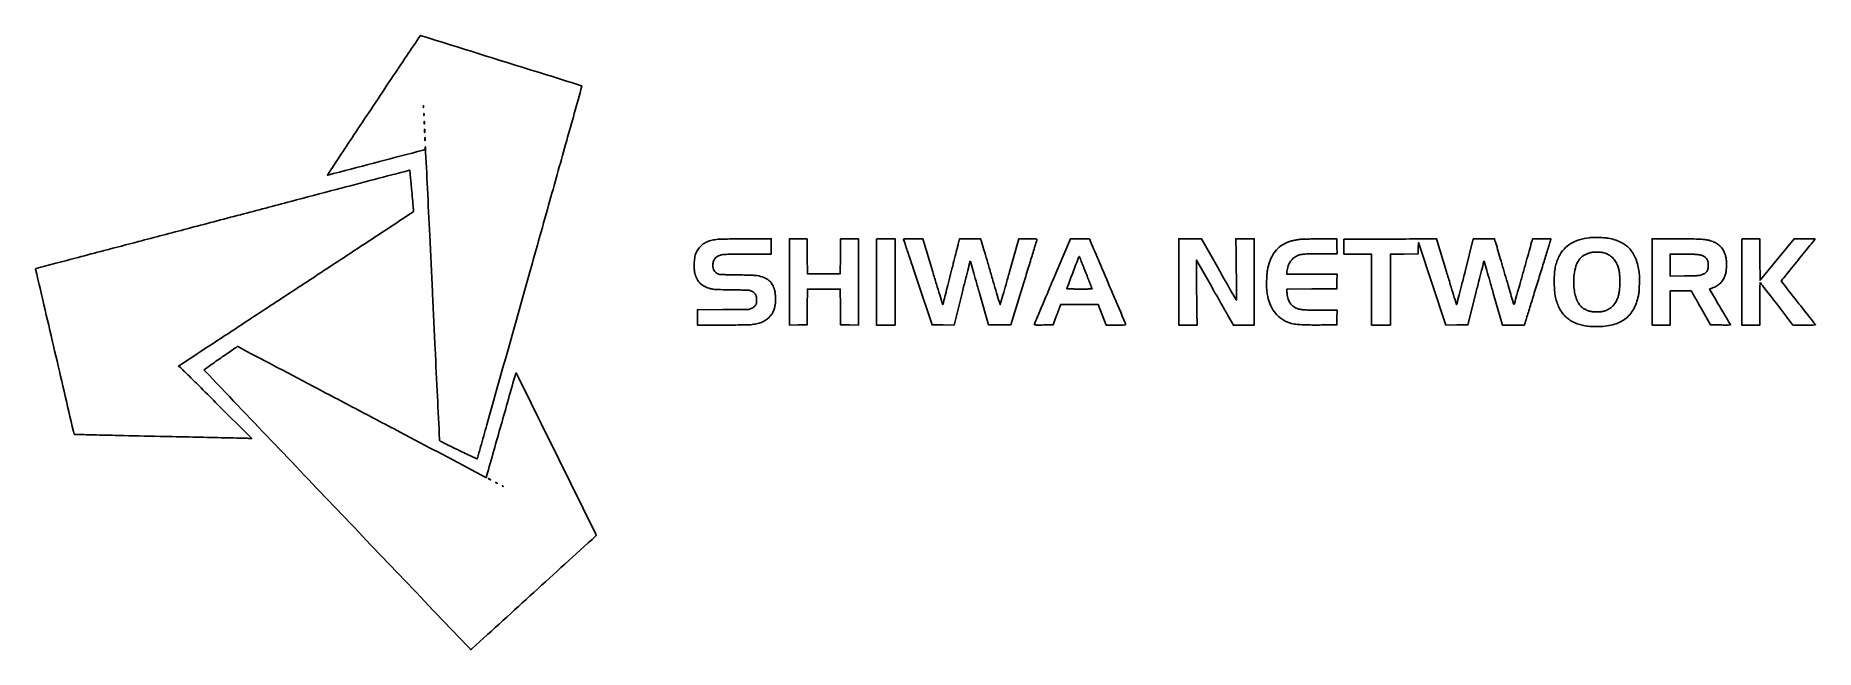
# Model space of a CAD drawing. Extents: x 0 to 4644, y 463 to 2064.
import ezdxf

# ---------------------------------------------------------------- set-up
doc = ezdxf.new("R2010")
doc.units = 0

msp = doc.modelspace()

# ---------------------------------------------------------------- linework, layer by layer
for points in [[(882.249707, 1881.970873, 0.000306), (835.8169, 1812.192493, 0.000513), (796.869049, 1753.453944, 0.000013), (761.700543, 1700.29392, 0.59781), (761.85852, 1700, 0.064236), (763.075006, 1700.156932, 0.000003), (883.125876, 1731.65615, 0.000041), (996.894896, 1761.517837, 0.004742), (1011.704646, 1765.556872), (1016.909293, 1767.0295), (1017.204646, 1773.76475, -0.95449), (1017.456891, 1773.765441, -0.000029), (1022.795748, 1665.42777, -0.000256), (1028.774886, 1542.671687, -0.00015), (1035.823433, 1395.5, 0.000073), (1042.877806, 1247.730996, 0.00012), (1048.881199, 1122.988825, 0.000004), (1054.340315, 1010.141189, 0.035629), (1054.544627, 1008.440681, 0.224071), (1055.711379, 1006.846027, 0.004545), (1064.732139, 1002.043931, 0.006412), (1078.42025, 995.137834, 0.001281), (1103.03447, 983.190681, 0.000662), (1121.535434, 974.299434, 0.00108), (1137.254871, 966.812262, 0.000108), (1151.328829, 960.149838, 0.11093), (1151.995889, 960, 0.335237), (1152.975899, 960.740266, 0.000285), (1161.601732, 991.152396, 0.000425), (1177.835542, 1048.699367, 0.000004), (1290.05234, 1447.806714, 0.000115), (1342.22972, 1633.549169, 0.000191), (1386.074154, 1789.99486, 0.000002), (1425.848179, 1932.127216, 0.270914), (1425.721085, 1932.612249, 0.121345), (1424.521806, 1933.337485, 0.000003), (1215.430256, 1998.561239, 0.000004), (1006.636571, 2063.689259, 0.082334), (1004.609695, 2063.970873, 0.24275), (1003.901536, 2063.581675, 0.000021), (968.208699, 2010.496357, 0.000646), (928.821686, 1951.747872, 0.000389)], [(1012.705733, 1876.75, -0.142433), (1012.546986, 1876.439977, -0.611425), (1012.399666, 1876.482813, -0.039503), (1012.298431, 1877.38851, -0.008087), (1012.272364, 1879, -0.008087), (1012.298431, 1880.61149, -0.039503), (1012.399666, 1881.517187, -0.611425), (1012.546986, 1881.560023, -0.142433), (1012.705733, 1881.25, -0.029693), (1012.840649, 1880.225293, -0.017887), (1012.884498, 1879, -0.017887), (1012.840649, 1877.774707, -0.029693)], [(1013.716254, 1855.25, -0.124239), (1013.564074, 1854.887591, -0.664672), (1013.422038, 1854.923437, -0.03126), (1013.324637, 1856.02938, -0.006336), (1013.299664, 1858, -0.006336), (1013.324637, 1859.97062, -0.03126), (1013.422038, 1861.076563, -0.664672), (1013.564074, 1861.112409, -0.124239), (1013.716254, 1860.75, -0.023547), (1013.846019, 1859.497782, -0.014044), (1013.888098, 1858, -0.014044), (1013.846019, 1856.502218, -0.023547)], [(1014.723396, 1833.75, -0.108536), (1014.576315, 1833.333801, -0.707215), (1014.43855, 1833.364063, -0.025693), (1014.344207, 1834.670434, -0.005179), (1014.320074, 1837, -0.005179), (1014.344207, 1839.329566, -0.025693), (1014.43855, 1840.635937, -0.707215), (1014.576315, 1840.666199, -0.108536), (1014.723396, 1840.25, -0.019375), (1014.849065, 1838.770235, -0.011494), (1014.889766, 1837, -0.011494), (1014.849065, 1835.229765, -0.019375)], [(1015.729798, 1812.272304, -0.062969), (1015.583963, 1811.648711, -0.78507), (1015.449454, 1811.664364, -0.026082), (1015.354021, 1812.993969, -0.004587), (1015.32814, 1815.5, -0.004873), (1015.349747, 1818.014488, -0.021409), (1015.440431, 1819.495614, -0.613017), (1015.577707, 1819.54838, -0.180442), (1015.721732, 1819.272304, -0.02012), (1015.847937, 1817.765662, -0.010546), (1015.889785, 1815.88463, -0.010474), (1015.851521, 1813.951761, -0.015806)], [(1016.728468, 1790.25, -0.095407), (1016.58558, 1789.778855, -0.741699), (1016.451433, 1789.804688, -0.021699), (1016.359651, 1791.311593, -0.00436), (1016.336206, 1794, -0.00436), (1016.359651, 1796.688407, -0.021699), (1016.451433, 1798.195312, -0.741699), (1016.58558, 1798.221145, -0.095407), (1016.728468, 1797.75, -0.016375), (1016.850713, 1796.042668, -0.009683), (1016.890277, 1794, -0.009683), (1016.850713, 1791.957332, -0.016375)], [(666.5, 1631.453701, -0.000036), (535.148782, 1596.878506, -0.00003), (395.98125, 1560.265686, -0.000031), (268.911042, 1526.852104, -0.000085), (179.5, 1503.363269, 0.00019), (111.199094, 1485.404862, 0.000315), (53.585041, 1470.194128, 0.00001), (1.446592, 1456.39281, 0.107812), (0.810777, 1456.066965, 0.285193), (0.521416, 1455.213221, 0.000003), (50.234076, 1241.800001, 0.000017), (99.311809, 1031.150193, 0.034382), (101.313589, 1024.625183, 0.303211), (102.241301, 1023.96904, 0.00009), (151.235128, 1022.665064, 0.00104), (216.655881, 1021.071835, 0.000253), (324.63041, 1018.721712, -0.000151), (410.673992, 1016.866515, -0.000238), (484.528933, 1015.21666, -0.000054), (549.35782, 1013.730623, -0.010126), (556, 1013.442992), (564.5, 1012.90228), (470, 1107.458888, 0.000659), (427.1087, 1150.262906, 0.002061), (398.104402, 1178.894936, 0.000288), (375.32521, 1201.171395, 0.291635), (374, 1201.448503, -0.0161), (373.363272, 1201.230978, -0.244214), (373.140886, 1201.271917, -0.426363), (373.123651, 1201.437616, -0.026386), (373.5, 1201.837439, -0.045378), (374.384623, 1202.541426, -0.000003), (463.8, 1261.312806, -0.000107), (562.479805, 1326.142687, -0.000064), (679.5, 1402.964404, 0.000083), (796.535327, 1479.802455, 0.000138), (895.265769, 1544.685316, 0.000004), (984.637441, 1603.454274, 0.04765), (985.723896, 1604.32733, 0.217259), (986.32505, 1605.873677, 0.003105), (985.682204, 1616.015611, 0.005165), (984.479218, 1631.051039, 0.001017), (981.986439, 1658.00961, -0.000187), (980.083519, 1678.22275, -0.0003), (978.478799, 1695.448136, -0.000043), (977.063393, 1710.75529, -0.020524), (977.012543, 1711.75, 0.058796), (976.952131, 1712.221287, 0.084606), (976.783372, 1712.60561, 0.109478), (976.536647, 1712.84492, 0.170345), (976.25, 1712.907396, 0.033586), (975.64118, 1712.790311, 0.000001), (884.951563, 1688.942174, 0.000049), (785.037545, 1662.657632, 0.00003)], [(1784.5, 1532.956941, 0.027351), (1768.760677, 1531.016488, 0.044491), (1755.778554, 1527.475505, 0.050952), (1744.95889, 1522.155006, 0.05515), (1735.749689, 1514.873589, 0.055661), (1727.856536, 1505.120354, 0.06085), (1722.586747, 1494.144452, 0.052939), (1719.635874, 1480.966489, 0.029373), (1718.716393, 1464.5, 0.006793), (1718.837995, 1457.145708, 0.016895), (1719.181621, 1451.775985, 0.021331), (1719.820516, 1447.253711, 0.019787), (1720.85428, 1442.686048, 0.058212), (1726.444876, 1428.62514, 0.07857), (1734.732233, 1417.75856, 0.075365), (1746.25768, 1409.669088, 0.048911), (1761.5, 1403.865685, 0.033047), (1767.696189, 1402.609771, 0.019951), (1775.157975, 1401.906169, 0.008622), (1787.309866, 1401.457841, 0.000963), (1815, 1400.967452, -0.001586), (1835.587631, 1400.577194, -0.004212), (1850.292213, 1400.127843, -0.003363), (1861.092027, 1399.633966, -0.060518), (1864.5, 1399.037333, -0.057771), (1872.430589, 1395.59407, -0.105453), (1877.64135, 1390.882229, -0.103175), (1880.545279, 1384.377529, -0.053617), (1881.5, 1375.5, -0.008716), (1881.443056, 1372.233697, -0.009243), (1881.272232, 1369.034782, -0.008914), (1881.025359, 1366.288798, -0.041263), (1880.72462, 1364.724789, -0.088406), (1879.015238, 1361.175244, -0.045989), (1875.77497, 1357.458899, -0.043795), (1871.632923, 1354.148395, -0.050862), (1867.172277, 1351.797092), (1861.5, 1349.508645), (1794.25, 1349.202516), (1727, 1348.896386), (1727, 1328.948193), (1727, 1309), (1790.75, 1309.010317, 0.001462), (1816.252326, 1309.089005, 0.001956), (1839.389162, 1309.318535, 0.00152), (1858.626907, 1309.643113, 0.016901), (1866.293172, 1310.055246, 0.028646), (1881.41652, 1312.260258, 0.043722), (1894.118968, 1316.043177, 0.048939), (1904.863189, 1321.563672, 0.051958), (1914.096471, 1328.973299, 0.038933), (1919.526778, 1335.254281, 0.039616), (1923.882659, 1342.266168, 0.038177), (1927.206157, 1350.118969, 0.031444), (1929.556004, 1358.910388, 0.03846), (1930.662978, 1367.981411, 0.016998), (1930.790528, 1380.062131, 0.016871), (1930.107223, 1392.000385, 0.043397), (1928.581151, 1400.5, 0.065969), (1922.594828, 1414.81272, 0.088907), (1913.511645, 1425.48275, 0.080327), (1900.530193, 1433.052257, 0.044338), (1882.830652, 1438.122191, 0.03761), (1879.07255, 1438.556945, 0.001527), (1865.406504, 1439.061907, 0.002664), (1849.202063, 1439.524674, 0.001884), (1831, 1439.878822, -0.001003), (1804.84457, 1440.341594, -0.006978), (1792.056432, 1440.772099, -0.011704), (1784.42852, 1441.314693, -0.08377), (1780.870722, 1442.267123, -0.066257), (1774.794221, 1446.085579, -0.089894), (1770.63732, 1451.039577, -0.083602), (1768.291979, 1457.42476, -0.049829), (1767.597861, 1465.511851, -0.078588), (1769.381586, 1475.852872, -0.105966), (1774.239895, 1483.979723, -0.10054), (1782.228841, 1489.688392, -0.064882), (1793.162753, 1492.956558, -0.034683), (1797.992089, 1493.399812, -0.001658), (1814.22215, 1493.706144, -0.002505), (1834.624825, 1493.921319, -0.001353), (1859.75, 1493.992446), (1920, 1494), (1920, 1514), (1920, 1534), (1857.75, 1533.85293, 0.001071), (1833.106033, 1533.741927, 0.001396), (1810.554688, 1533.529067, 0.001033), (1791.654256, 1533.258822, 0.012905)], [(2194.666667, 1533.333333, 0.197322), (2194.392587, 1532.677332, 0.000049), (2194.195833, 1500.011458, 0.000923), (2194.047942, 1463.76139, 0.000558), (2194, 1420.833333), (2194, 1309), (2218.5, 1309), (2243, 1309), (2243, 1421.5), (2243, 1534), (2219.166667, 1534, 0.002617), (2209.982104, 1533.951927, 0.004184), (2202.138542, 1533.804167, 0.000991), (2195.293079, 1533.604314, 0.190824)], [(2265.077634, 1532.767171, 0.064856), (2265.271509, 1531.762985, 0.000029), (2276.051846, 1499.265981, 0.000432), (2288.069699, 1463.149963, 0.000263), (2302.327634, 1420.5), (2339.5, 1309.5), (2368.124877, 1309.23487), (2396.749755, 1308.96974), (2417.603367, 1392.423047, -0.000686), (2425.637492, 1424.387905, -0.001152), (2432.484424, 1451.211733, -0.000062), (2438.691624, 1475.285177, -0.577184), (2438.97849, 1475.364994, -0.128949), (2439.273948, 1474.870687, -0.000034), (2446.276636, 1450.717531, -0.000649), (2454.008087, 1423.913841, -0.000393), (2463.090909, 1392.176817), (2486.681817, 1309.5), (2515.569287, 1309.5), (2544.456757, 1309.5), (2578.692662, 1420, 0.000396), (2591.821191, 1462.492703, 0.000646), (2602.882261, 1498.560004, 0.000061), (2612.74164, 1530.871764, 0.069069), (2612.964283, 1532.268099, 0.346253), (2612.198985, 1533.282214, 0.048662), (2609.428655, 1533.730469, 0.0172), (2603.835699, 1533.891437, 0.001416), (2589.25, 1533.768099), (2565.5, 1533.5), (2541.5, 1447.760393, -0.000507), (2532.261377, 1414.884151, -0.000845), (2524.403125, 1387.207633, -0.00003), (2517.260858, 1362.219206, -0.336403), (2517, 1362.023639, -0.330355), (2516.737151, 1362.220916, -0.000031), (2509.488176, 1386.623326, -0.000857), (2501.510461, 1413.654626, -0.000515), (2492.129962, 1445.763247, 0.000199), (2482.726503, 1478.026241, 0.000318), (2474.669599, 1505.563266, 0.000053), (2467.516777, 1529.943185, 0.018711), (2466.912186, 1531.75), (2466.064448, 1534), (2438.694944, 1534), (2411.325439, 1534), (2407.733558, 1520.25, 0.001627), (2405.462695, 1511.439823, 0.000146), (2399.842826, 1489.312324, 0.00019), (2393.157845, 1462.916821, 0.000148), (2385.915409, 1434.238762, -0.000828), (2378.887242, 1406.567636, -0.001392), (2372.883856, 1383.363516, -0.000091), (2367.446342, 1362.600747, -0.579179), (2367.147007, 1362.51966, -0.122941), (2366.834933, 1363.039401, -0.000034), (2359.242026, 1387.935654, -0.00063), (2350.855088, 1415.566949, -0.000382), (2340.997729, 1448.280898), (2315.390586, 1533.5), (2290.195293, 1533.767171, 0.002008), (2277.264626, 1533.852355, 0.010591), (2270.171987, 1533.720346, 0.01021), (2265.668923, 1533.44888, 0.40853)], [(2653.616371, 1423.513341, 0.000236), (2635.636843, 1381.007789, 0.000384), (2620.410228, 1344.88551, 0.000041), (2606.829646, 1312.591381, 0.035569), (2606.2886, 1310.995607, 0.362631), (2606.836613, 1309.831516, 0.090815), (2609.029511, 1309.262435, 0.019824), (2614.197874, 1309.091128, 0.00108), (2630.47546, 1309.232266), (2655.193458, 1309.5), (2662.608783, 1329.5, -0.000288), (2665.636604, 1337.651995, -0.000309), (2668.602372, 1345.607812, -0.000292), (2671.157545, 1352.437097, -0.00147), (2672.599479, 1356.25), (2675.174849, 1363), (2723.906906, 1363), (2772.638962, 1363), (2783.018459, 1336), (2793.397956, 1309), (2819.315609, 1309, 0.001264), (2835.261042, 1309.040318, 0.015909), (2841.277382, 1309.262253, 0.047193), (2844.17011, 1309.737997, 0.417217), (2844.753525, 1310.75, 0.033644), (2844.066767, 1312.723861, 0.00001), (2810.437871, 1391.798214, 0.000216), (2779.388556, 1464.715657, 0.000433), (2754.801412, 1522.25), (2749.76805, 1534), (2725.090527, 1534), (2700.413004, 1534)], [(2983, 1421.514881), (2983, 1309), (3007.127795, 1309), (3031.255589, 1309), (3030.637185, 1325.75, -0.005031), (3030.364507, 1335.906238, -0.000656), (3030.029586, 1357.554688, -0.000763), (3029.705151, 1383.236572, -0.000638), (3029.437161, 1410.5), (3028.855541, 1478.5), (3061.962064, 1420.5, -0.000056), (3075.75302, 1396.333084, -0.000053), (3089.81316, 1371.682055, -0.000052), (3102.26626, 1349.837949, -0.000183), (3110.284294, 1335.758059), (3125.5, 1309.016119), (3152.75, 1309.008059), (3180, 1309), (3180, 1421.5), (3180, 1534), (3155.867594, 1534), (3131.735188, 1534), (3132.363113, 1497.25, -0.000628), (3133.26978, 1439.975875, -0.002112), (3133.657681, 1402.493147, -0.000539), (3133.800435, 1374.204353, -0.747557), (3133.117863, 1374, -0.014673), (3132.3693, 1375.225122, -0.000022), (3119.205038, 1398.265625, -0.000179), (3104.455405, 1424.104921, -0.00011), (3087.128535, 1454.5), (3042.117293, 1533.5), (3012.558646, 1533.764881), (2983, 1534.029761)], [(3303.668153, 1532.916489, 0.021474), (3293.059902, 1531.735252, 0.018808), (3282.106691, 1529.612294, 0.019413), (3271.847873, 1526.796483, 0.031069), (3263.378109, 1523.522861, 0.064444), (3245.297049, 1512.195769, 0.070811), (3231.346028, 1496.949033, 0.063934), (3221.195075, 1477.062626, 0.040466), (3214.407604, 1451.891334, 0.029121), (3213.042892, 1440.966364, 0.009835), (3212.298975, 1424.938178, 0.00997), (3212.189336, 1408.746658, 0.025652), (3212.942951, 1397.071798, 0.045986), (3218.527491, 1370.566858, 0.066529), (3228.545157, 1348.863258, 0.071459), (3243.25932, 1331.673876, 0.063931), (3262.751017, 1318.553406, 0.054654), (3276.283919, 1313.527793, 0.036351), (3292.601517, 1310.664416, 0.021875), (3316.023858, 1309.320907, 0.005236), (3355, 1309.200743), (3395.5, 1309.5), (3395.771593, 1328.75), (3396.043186, 1348), (3353.652583, 1348, -0.003231), (3322.921246, 1348.198606, -0.019553), (3307.008493, 1349.027224, -0.037804), (3296.482011, 1350.798398, -0.050798), (3287.383456, 1354.055621, -0.046101), (3282.278977, 1357.097552, -0.042949), (3277.685793, 1361.088899, -0.042007), (3273.751035, 1365.89951, -0.040023), (3270.603669, 1371.376012, -0.038073), (3268.515474, 1376.832594, -0.019427), (3266.69512, 1383.945686, -0.019396), (3265.414538, 1391.278098, -0.033542), (3265, 1397.4506), (3265, 1402.985517), (3330.25, 1403.242758), (3395.5, 1403.5), (3395.771593, 1422.75), (3396.043186, 1442), (3330.377993, 1442), (3264.712801, 1442), (3265.352384, 1448.881661, -0.057025), (3268.346722, 1463.168281, -0.071509), (3274.388939, 1475.263181, -0.075906), (3283.242295, 1484.623001, -0.07606), (3294.47961, 1490.906487, -0.048423), (3302.43549, 1493.033598, -0.024405), (3312.76403, 1494.233779, -0.013843), (3328.295076, 1494.842859, -0.002878), (3355.593952, 1495), (3396.043186, 1495), (3395.771593, 1514.25), (3395.5, 1533.5), (3355.5, 1533.610866, 0.001899), (3339.318219, 1533.594247, 0.002143), (3323.774395, 1533.452625, 0.001957), (3310.555492, 1533.223786, 0.011683)], [(3509.75, 1533.250059), (3414, 1532.989953), (3414, 1513.494976), (3414, 1494), (3450, 1494), (3486, 1494), (3486, 1401.5), (3486, 1309), (3510.5, 1309), (3535, 1309), (3535, 1401.487526), (3535, 1493.975052), (3571.25, 1494.237526), (3607.5, 1494.5), (3608, 1509.279048), (3608.5, 1524.058096), (3644.336657, 1416.513855), (3680.173314, 1308.969614), (3708.774594, 1309.234807), (3737.375873, 1309.5), (3758.078352, 1392.307082, -0.000373), (3766.049859, 1424.091129, -0.000617), (3772.836846, 1450.926952, -0.00003), (3778.991163, 1475.12951, -0.134892), (3779.248468, 1475.581802, -0.569958), (3779.514898, 1475.513579, -0.000051), (3786.558803, 1451.376684, -0.001046), (3794.332584, 1424.519915, -0.000624), (3803.478032, 1392.524719), (3827.239958, 1309), (3856.072975, 1309), (3884.905992, 1309), (3885.826645, 1312.25, -0.005834), (3886.584308, 1314.810323, -0.000019), (3896.354597, 1346.460028, -0.000107), (3907.416725, 1382.262503, -0.000067), (3920.373649, 1424.145842, 0.000147), (3933.267072, 1465.847587, 0.000244), (3944.12226, 1501.054439, 0.000008), (3953.927243, 1532.912079, 0.074778), (3954, 1533.395842, 0.40611), (3953.759988, 1533.642607, 0.000626), (3946.970844, 1533.822528, 0.003945), (3939.246516, 1533.956583, 0.002366), (3930.070958, 1534), (3906.141917, 1534), (3904.626848, 1528.75, 0.001956), (3903.507217, 1524.812507, 0.000029), (3897.072314, 1501.835938, 0.00008), (3889.606351, 1475.155437, 0.000053), (3881.036831, 1444.5, -0.000319), (3872.513038, 1414.070579, -0.000511), (3865.197035, 1388.11875, -0.000082), (3858.685314, 1365.12433, -0.03133), (3858.112986, 1363.5, -0.23236), (3857.577352, 1363.037016, -0.336313), (3857.023322, 1363.266504, -0.054209), (3856.330365, 1364.814388, -0.00609), (3855.188534, 1368.5, -0.001079), (3853.708871, 1373.530113, -0.000032), (3847.520736, 1394.740625, -0.000064), (3840.240158, 1419.713307, -0.000044), (3832, 1448, 0.000024), (3823.76588, 1476.270147, 0.000035), (3816.504236, 1501.19056, 0.000017), (3810.326443, 1522.383237, 0.000614), (3808.896479, 1527.265736), (3806.905937, 1534.031472), (3779.202968, 1533.765736), (3751.5, 1533.5), (3729.988239, 1448.321572, -0.000422), (3721.700868, 1415.622936, -0.000696), (3714.635194, 1388.003944, -0.000038), (3708.231383, 1363.124217, -0.134146), (3707.930558, 1362.597225, -0.56468), (3707.615165, 1362.675307, -0.000065), (3699.949359, 1387.466634, -0.001191), (3691.481813, 1415.096617, -0.00071), (3681.527126, 1448.025653), (3655.669614, 1534), (3630.584807, 1533.755083, -0.001223), (3615.58297, 1533.645296, -0.000173), (3584.7421, 1533.505704, -0.000197), (3548.248602, 1533.367596, -0.000168)], [(4054.572166, 1536.945136, 0.047255), (4027.982545, 1531.599292, 0.064748), (4005.74053, 1521.608903, 0.069948), (3988.077398, 1506.996804, 0.068734), (3975.004716, 1488, 0.033769), (3969.208823, 1474.213299, 0.034949), (3965.399667, 1459.927869, 0.030402), (3963.266303, 1443.600909, 0.016822), (3962.552345, 1423.5, 0.016044), (3963.19468, 1402.253112, 0.029343), (3965.286171, 1385.049329, 0.033894), (3969.082985, 1370.017492, 0.03302), (3974.901481, 1355.5, 0.034189), (3982.145338, 1342.716962, 0.047357), (3990.410006, 1332.466467, 0.048287), (4000.32142, 1324.099521, 0.037584), (4012.5, 1316.972559, 0.03105), (4026.032374, 1311.374295, 0.034245), (4039.722338, 1307.707362, 0.030567), (4055.053429, 1305.669738, 0.01767), (4073.650627, 1305.005895, 0.058794), (4115.362899, 1309.91322, 0.100491), (4147.043555, 1324.629839, 0.107742), (4169.044145, 1349.66562, 0.075344), (4182.178926, 1385, 0.033883), (4183.824133, 1396.867317, 0.010042), (4184.739417, 1415.182811, 0.010292), (4184.911205, 1433.724798, 0.028384), (4184.022758, 1446.756113, 0.059072), (4175.40928, 1481.526861, 0.09429), (4159.485989, 1507.564686, 0.097913), (4135.609137, 1525.293962, 0.068032), (4103.5, 1535.496076, 0.025658), (4093.420588, 1536.716418, 0.009894), (4079.345294, 1537.412233, 0.009961), (4065.149014, 1537.549738, 0.023436)], [(4218, 1421.5), (4218, 1309), (4241.5, 1309), (4265, 1309), (4265, 1353.5), (4265, 1398), (4292.476947, 1398), (4319.953894, 1398), (4321.48419, 1395.664473, -0.016416), (4322.585365, 1393.857115, -0.000192), (4329.448004, 1381.702631, -0.000584), (4337.355081, 1367.64744, -0.000381), (4346.446119, 1351.414473), (4369.877752, 1309.5), (4396.497769, 1309.233556, 0.00162), (4410.936066, 1309.135836, 0.011398), (4417.965171, 1309.27129, 0.017653), (4421.942474, 1309.579611, 0.54534), (4422.308893, 1310.319903, -0.000576), (4407.001584, 1335.986943, -0.000306), (4388.093877, 1367.818567, -0.000005), (4367.5932, 1402.380948, -0.134644), (4367.5, 1402.720772, -0.308018), (4367.621575, 1402.899398, -0.001377), (4369.865945, 1403.777287, -0.005701), (4372.466278, 1404.752201, -0.003488), (4375.554282, 1405.845662, 0.050522), (4387.033262, 1411.170082, 0.064938), (4396.181376, 1418.342917, 0.06418), (4403.260864, 1427.695036, 0.047851), (4408.591494, 1439.5, 0.018451), (4410.05151, 1444.363796, 0.02857), (4410.91213, 1448.662339, 0.02135), (4411.420442, 1453.844274, 0.005936), (4411.773116, 1462, 0.016702), (4411.747337, 1474.54137, 0.03327), (4410.737107, 1484.413971, 0.0387), (4408.574004, 1493.034485, 0.033796), (4405.03138, 1501.633843, 0.060806), (4398.678438, 1511.33461, 0.058687), (4390.110063, 1519.353604, 0.05476), (4379.349621, 1525.595455, 0.042093), (4366.5, 1530.02681, 0.037716), (4355.0743, 1532.018198, 0.01357), (4338.598088, 1533.173773, 0.008527), (4314.175189, 1533.804731, 0.002128), (4274.25, 1533.98517), (4218, 1534)], [(4452.666667, 1533.333333, 0.197322), (4452.392587, 1532.677332, 0.000049), (4452.195833, 1500.011458, 0.000923), (4452.047942, 1463.76139, 0.000558), (4452, 1420.833333), (4452, 1309), (4475.5, 1309), (4499, 1309), (4499, 1364.559017, -0.001363), (4499.06049, 1386.750563, -0.002703), (4499.251538, 1404.344032, -0.000381), (4499.507125, 1419.353392, -0.58142), (4499.894782, 1419.565028, -0.089494), (4500.516386, 1419.006403, -0.000077), (4512.927345, 1403.016452, -0.000823), (4526.754886, 1385.13508, -0.000504), (4543.004451, 1364.006011), (4585.219336, 1309), (4615.264656, 1309, 0.00097), (4634.142174, 1309.036621, 0.01433), (4640.765908, 1309.252215, 0.060413), (4643.539539, 1309.762303, 0.537084), (4643.826228, 1310.75, -0.009085), (4633.399689, 1323.51052, -0.000362), (4596.274307, 1370.740195, -0.000024), (4555.363397, 1422.868519, -0.167892), (4555, 1423.92025, -0.17075), (4555.266566, 1424.678065, -0.000141), (4567.824885, 1440.311212, -0.00149), (4581.919936, 1457.740569, -0.000909), (4598.659184, 1478.237665, 0.000064), (4615.466174, 1498.746867, 0.000104), (4629.776441, 1516.221377, 0.000014), (4642.498122, 1531.763544, 0.007337), (4643.281629, 1532.75, 0.59033), (4642.988615, 1533.424174, 0.012012), (4638.392582, 1533.74744, 0.009844), (4630.732569, 1533.950561, 0.001706), (4616.243218, 1534), (4588.241546, 1534), (4543.870773, 1479.887189), (4499.5, 1425.774378), (4499.241388, 1479.887189), (4498.982775, 1534), (4476.158054, 1534, 0.002732), (4467.360234, 1533.95192, 0.00436), (4459.842262, 1533.804167, 0.001076), (4453.291418, 1533.604154, 0.190434)], [(2740.446175, 1445.530622, -0.000237), (2746.793362, 1429.438744, -0.000391), (2752.137314, 1415.840328, -0.000017), (2756.953763, 1403.554769, -0.093671), (2757, 1403.31013, -0.411362), (2756.873787, 1403.182681, -0.000087), (2747.30625, 1403.091101, -0.001469), (2736.65387, 1403.022286, -0.000881), (2724, 1403, -0.002369), (2711.346196, 1403.059961, -0.00395), (2700.69375, 1403.245094, -0.000628), (2691.331446, 1403.493576, -0.406097), (2691, 1403.834364, -0.090831), (2691.245275, 1405.173402, -0.000046), (2706.45975, 1445.299299, -0.000086), (2721.488952, 1484.905033, -0.047716), (2722.61017, 1487.178258, -0.040945), (2722.861396, 1487.518929, -0.069349), (2723.128578, 1487.75094, -0.103347), (2723.36834, 1487.844105, -0.242083), (2723.54631, 1487.787023, -0.101539), (2723.760712, 1487.461918, -0.000045), (2728.653386, 1475.231464, -0.000665), (2734.074304, 1461.624551, -0.000405)], [(4091.947809, 1497.363304, -0.062532), (4104.068694, 1492.578192, -0.066076), (4114.382284, 1485.013071, -0.064149), (4122.601864, 1474.803791, -0.053812), (4128.553524, 1462.233641, -0.029844), (4131.259504, 1452.643471, -0.025964), (4132.958038, 1442.342808, -0.022188), (4133.755684, 1430.480314, -0.012583), (4133.721222, 1416.082446, -0.012387), (4132.965784, 1401.659745, -0.029858), (4131.508974, 1391.077214, -0.035973), (4129.010393, 1381.993223, -0.027669), (4125.045269, 1372.5, -0.050917), (4119.332961, 1363.239668, -0.055329), (4112.005579, 1355.607284, -0.054236), (4103.046792, 1349.649369, -0.045798), (4092.5, 1345.351322, -0.028385), (4088.87498, 1344.469266, -0.023007), (4084.909445, 1343.926907, -0.017149), (4079.929789, 1343.649636, -0.00659), (4073, 1343.593172, -0.00609), (4065.205225, 1343.727358, -0.024647), (4060.46895, 1344.100772, -0.032924), (4056.497675, 1344.880131, -0.017821), (4051.73147, 1346.329708, -0.037081), (4042.347119, 1350.352919, -0.054815), (4034.904777, 1355.321562, -0.056088), (4028.840583, 1361.694771, -0.041191), (4023.604214, 1369.933635, -0.053889), (4018.542881, 1382.748446, -0.030133), (4015.073515, 1399.168, -0.028568), (4013.428236, 1417.225125, -0.029787), (4013.889697, 1435.099521, -0.04031), (4017.69862, 1457.841442, -0.074002), (4024.89751, 1475.144828, -0.087989), (4035.774458, 1487.608628, -0.082661), (4050.5, 1495.899878, -0.046139), (4059.840842, 1498.341292, -0.032047), (4070.701806, 1499.424067, -0.031619), (4081.819866, 1499.113517, -0.04001)], [(4337.5, 1492.962581, -0.030613), (4347.018369, 1491.005384, -0.069496), (4353.762384, 1488.131992, -0.084459), (4358.642206, 1483.937141, -0.06561), (4362.374324, 1478, -0.033737), (4363.376026, 1475.360452, -0.03566), (4363.991542, 1472.658349, -0.028308), (4364.304692, 1469.409089, -0.011743), (4364.375278, 1464.996409, -0.048671), (4363.366711, 1455.403799, -0.101841), (4360.42258, 1448.536264, -0.105613), (4355.089512, 1443.544389, -0.055032), (4346.780627, 1439.713985, -0.042347), (4341.841903, 1438.519172, -0.024075), (4335.724442, 1437.877055, -0.010355), (4325.665621, 1437.517479, -0.001157), (4302.75, 1437.226229), (4265, 1436.833831), (4265, 1465.416915), (4265, 1494), (4297.75, 1493.980191, -0.002784), (4310.802971, 1493.899618, -0.003464), (4322.935937, 1493.673097, -0.002824), (4333.11468, 1493.354973, -0.02618)], [(483.5, 1223.066136, 0.0014), (467.013281, 1211.554856, 0.002299), (453.13125, 1201.708629, 0.000259), (440.810998, 1192.875029, 0.241601), (440.5, 1192.268981, 0.192811), (441.235515, 1190.432539, 0.000002), (787.907757, 827.070196, 0.000001), (1134.756686, 463.526643, 0.291921), (1136.085053, 463.200392, 0.103193), (1139.267772, 465.077529, 0.000015), (1300.432956, 611.812621, 0.000007), (1462.329799, 759.226842, 0.267928), (1462.790449, 760.671799, 0.06089), (1461.2386, 765.107045, 0.000012), (1358.292245, 973.817925, 0.000003), (1254.57594, 1184.073157, 0.52794), (1253.88694, 1184.170974, 0.116414), (1253.135364, 1182.822723, 0.000007), (1215.014126, 1048.607479, 0.000012), (1177.038729, 914.886113, 0.068025), (1176.672645, 912.304014, -0.122777), (1176.558702, 911.856529, -0.216263), (1176.260949, 911.629626, -0.135451), (1175.768693, 911.651329, -0.042636), (1175.083333, 911.93992, -0.000318), (1173.786524, 912.622323), (1079.149968, 962.498459, -0.000001), (974.601394, 1017.598776, -0.000001), (850.725069, 1082.885906, 0.000097), (726.906663, 1148.112018, 0.000161), (622.552286, 1203.015855, 0.000002), (527.787821, 1252.83464, 0.137245), (527.225069, 1252.955301, 0.135232), (526.68924, 1252.771526, 0.000095), (514.081739, 1244.156921, 0.001104), (500.038696, 1234.51194, 0.000674)], [(1188, 905.44864, -0.489263), (1187.848547, 905.330913, -0.021951), (1187.11875, 905.551227, -0.022668), (1186.150991, 905.940466, -0.012379), (1185, 906.5, -0.012286), (1183.850463, 907.130714, -0.018345), (1182.88125, 907.742523, -0.01363), (1182.130746, 908.286308, -0.233226), (1182, 908.55136, -0.489263), (1182.151453, 908.669087, -0.021951), (1182.88125, 908.448773, -0.022668), (1183.849009, 908.059534, -0.012379), (1185, 907.5, -0.012286), (1186.149537, 906.869286, -0.018345), (1187.11875, 906.257477, -0.01363), (1187.869254, 905.713692, -0.233226)], [(1205, 896.429632, -0.439016), (1204.867419, 896.307737, -0.048507), (1204.4125, 896.390928, -0.03505), (1203.767478, 896.624831, -0.018363), (1203, 897, -0.018122), (1202.233921, 897.446431, -0.025446), (1201.5875, 897.902822, -0.023718), (1201.108693, 898.316932, -0.205392), (1201, 898.570368, -0.439016), (1201.132581, 898.692263, -0.048507), (1201.5875, 898.609072, -0.03505), (1202.232522, 898.375169, -0.018363), (1203, 898, -0.018122), (1203.766079, 897.553569, -0.025446), (1204.4125, 897.097178, -0.023718), (1204.891307, 896.683068, -0.205392)], [(1220.526461, 888.193128, -0.20742), (1220.220211, 888.072099, -0.082976), (1219.768815, 888.162781, -0.063152), (1219.246577, 888.441312, -0.043285), (1218.733333, 888.875912, -0.011214), (1218.106486, 889.536448, -0.400052), (1218.111181, 889.729672, -0.286372), (1218.336218, 889.78179, -0.008399), (1219.293128, 889.435707, -0.036269), (1219.940734, 889.133723, -0.070189), (1220.395085, 888.789051, -0.120343), (1220.59249, 888.461316, -0.278911)]]:
    msp.add_lwpolyline(points, format="xyb", close=True)
msp.add_lwpolyline([(1967, 1421.5), (1967, 1308.963139), (1990.25, 1309.23157), (2013.5, 1309.5), (2013.759888, 1356.25), (2014.019777, 1403), (2057, 1403), (2099.980223, 1403), (2100.240112, 1356.25), (2100.5, 1309.5), (2123.75, 1309.23157), (2147, 1308.963139), (2147, 1421.5), (2147, 1534.036861), (2123.75, 1533.76843), (2100.5, 1533.5), (2100.23981, 1488.25), (2099.979619, 1443), (2057, 1443), (2014.020381, 1443), (2013.76019, 1488.25), (2013.5, 1533.5), (1990.25, 1533.76843), (1967, 1534.036861)], close=True)

doc.saveas('drawing.dxf')
